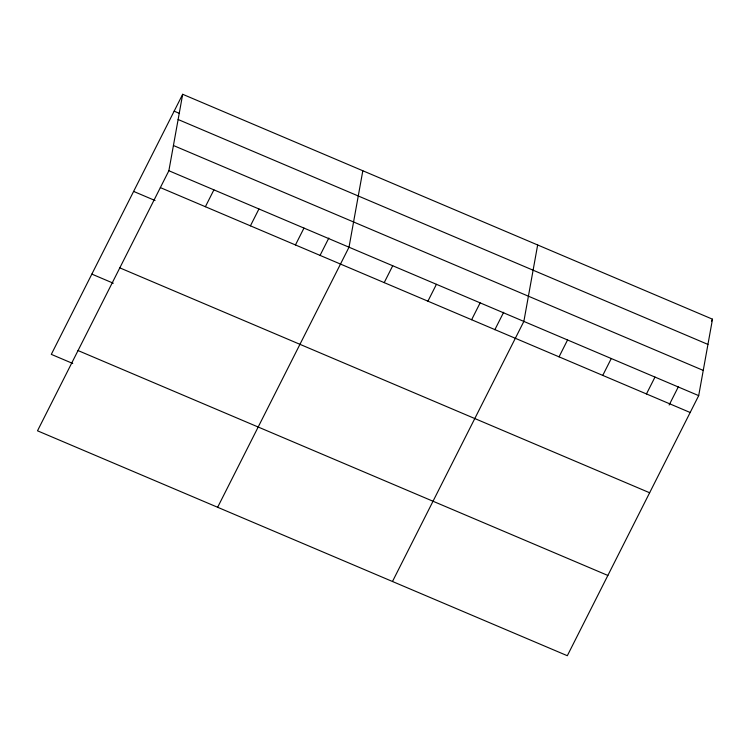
<?xml version="1.0" encoding="UTF-8"?>
<svg xmlns="http://www.w3.org/2000/svg" width="750" height="750" viewBox="0 0 750 750"><rect width="100%" height="100%" fill="white"/><g stroke="black" fill="none" stroke-linecap="round" stroke-linejoin="round"><path stroke-width="1.12" d="M168.872 170.738L182.681 94.284L712.5 319.191L698.691 395.634L567.319 655.716L37.5 430.809L168.872 170.738L698.691 395.634M362.822 170.756L349.012 247.2L217.641 507.281M537.656 244.969L523.856 321.422L392.475 581.494M182.681 94.284L51.309 354.366L72.75 363.469M205.388 206.719L213.909 189.853M250.425 225.834L258.947 208.969M295.453 244.95L303.975 228.084M319.997 255.534L328.828 238.041M384.206 282.628L392.719 265.753M427.913 301.181L436.434 284.306M471.619 319.734L480.141 302.859M494.831 329.747L503.672 312.262M559.041 356.841L567.562 339.975M602.756 375.394L611.278 358.528M646.462 393.947L654.984 377.081M669.15 405L678.506 386.475M711.497 321.169L712.5 319.191M174.159 111.159L179.522 113.438M178.125 119.513L707.944 344.419M173.428 145.509L703.247 370.406M160.35 187.603L690.169 412.5M133.622 191.419L155.062 200.522M119.812 267.863L649.631 492.759M91.847 274.106L113.297 283.209M78.037 350.55L607.866 575.456"/></g></svg>
